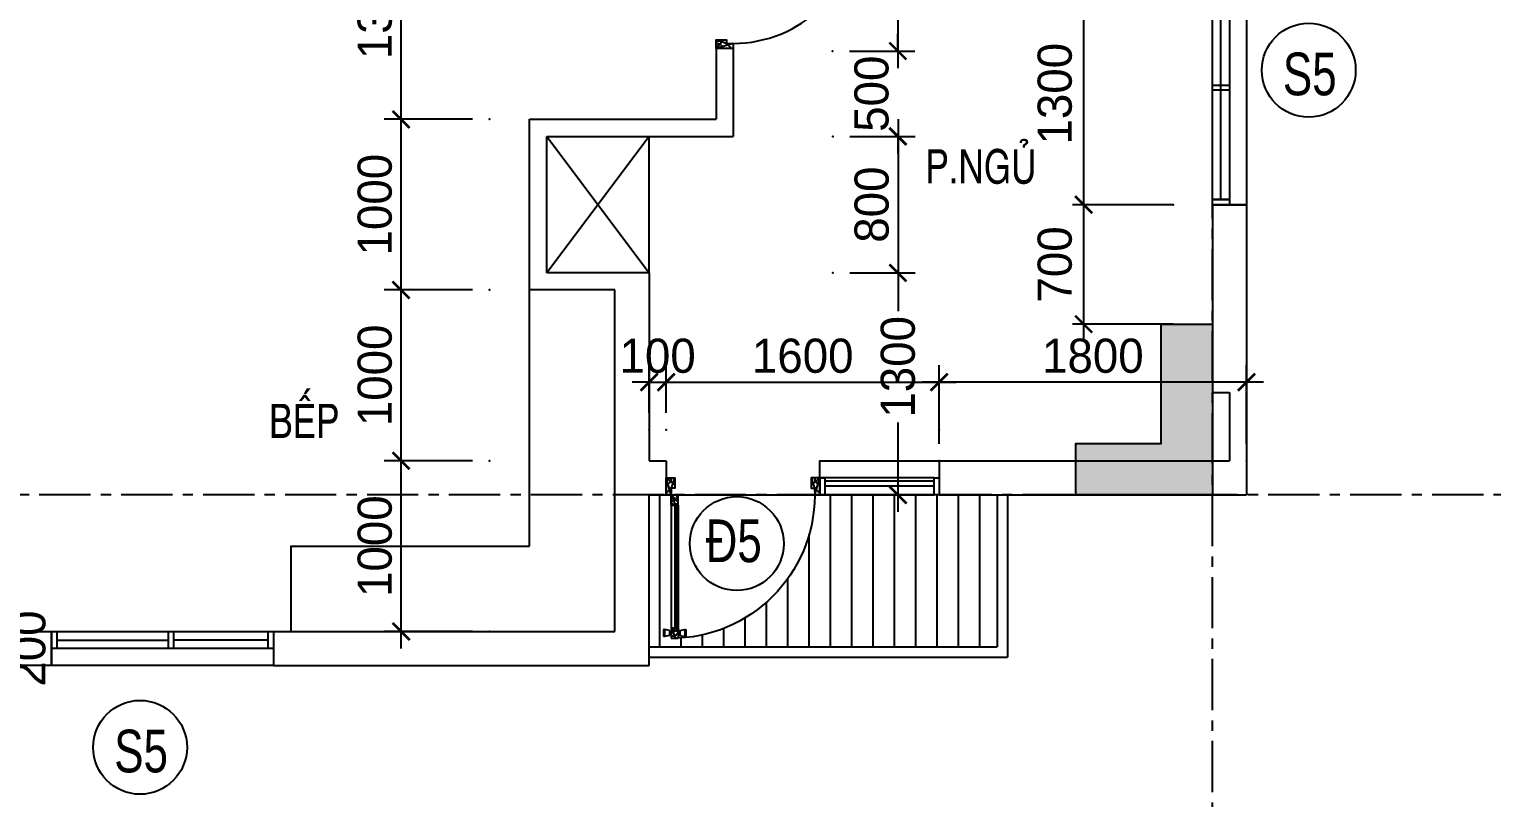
# Model space of a CAD drawing. Header units: inches. Extents: x -844707 to -690155, y -211546 to -175871.
# Drawn here: x -742312 to -733744, y -203187 to -198686 of the extents above; entities that cross this region are included whole.
import ezdxf

# ---------------------------------------------------------------- set-up
doc = ezdxf.new("R2010")
doc.units = ezdxf.units.IN
doc.header["$LTSCALE"] = 48
doc.header["$MEASUREMENT"] = 0
doc.linetypes.add('CENTER', pattern=[2, 1.25, -0.25, 0.25, -0.25])
for name, color, linetype in [('DWGSHARE.com-COT-DWGSHARE.com', 2, 'Continuous'), ('DWGSHARE.com-CUA-DWGSHARE.com', 231, 'Continuous'), ('DWGSHARE.com-DIM-DWGSHARE.com', 251, 'Continuous'), ('DWGSHARE.com-HATCH-DWGSHARE.com', 8, 'Continuous'), ('DWGSHARE.com-NET-DWGSHARE.com', 245, 'Continuous'), ('DWGSHARE.com-text-DWGSHARE.com', 3, 'Continuous'), ('DWGSHARE.com-truc-DWGSHARE.com', 250, 'CENTER'), ('DWGSHARE.com-TUONG-DWGSHARE.com', 7, 'Continuous')]:
    doc.layers.add(name, color=color, linetype=linetype)
doc.layers.add('DWGSHARE.com-DefPoints-DWGSHARE.com', color=7, linetype='Continuous', plot=False)
doc.styles.add('KTEN', font='', dxfattribs={"width": 0.9})
doc.styles.add('style4', font='')
doc.styles.add('VNI-AVO', font='')
doc.styles.get('KTEN').set_extended_font_data('VNI-Helve-Condense')
doc.styles.get('style4').set_extended_font_data('VNI-Avo')
doc.styles.get('VNI-AVO').set_extended_font_data('VNI-Avo')
doc.dimstyles.new('100', dxfattribs={"dimscale": 0, "dimtxt": 200, "dimasz": 100, "dimexe": 65, "dimexo": 0, "dimgap": 65, "dimtad": 1, "dimdec": 0, "dimzin": 0, "dimdsep": 46, "dimtxsty": 'style4', "dimblk": 'ARCHTICK', "dimcen": 0.1, "dimdle": 100, "dimclrd": 256, "dimclre": 256, "dimclrt": 2, "dimadec": 0, "dimazin": 0, "dimtfac": 1, "dimtdec": 0, "dimtix": 1, "dimtmove": 2, "dimatfit": 3, "dimldrblk": 'ARCHTICK', "dimfxl": 1, "dimtolj": 1, "dimtzin": 0, "dimlwd": -1, "dimlwe": -1, "dimarcsym": 0})
doc.dimstyles.new('tl1-100', dxfattribs={"dimtxt": 200, "dimasz": 100, "dimexe": 100, "dimexo": 100, "dimgap": 50, "dimtad": 1, "dimdec": 0, "dimzin": 0, "dimdsep": 46, "dimtxsty": 'VNI-AVO', "dimblk": 'ARCHTICK', "dimcen": 1, "dimdle": 100, "dimclrd": 256, "dimclre": 256, "dimclrt": 2, "dimadec": 0, "dimazin": 0, "dimtfac": 1, "dimtdec": 0, "dimtix": 1, "dimtofl": 0, "dimtmove": 2, "dimatfit": 3, "dimldrblk": 'ARCHTICK', "dimfxl": 1, "dimtolj": 2, "dimtzin": 0, "dimarcsym": 0})

# ---------------------------------------------------------------- blocks, each defined once
blk = doc.blocks.new('D-01-900')
at = {"color": 1}
for p, q in [((-15, 889), (-15, 929)), ((-10, 929), (-15, 929)), ((-10, 889), (-15, 889)), ((20, 924), (-10, 929)), ((-10, 889), (-10, 929)), ((20, 894), (-10, 889)), ((20, 894), (20, 924)), ((30, 919), (20, 919)), ((30, 899), (20, 899)), ((30, 879), (54.1, 939)), ((30, 879), (70, 901.6)), ((70, 919), (80, 919)), ((70, 899), (80, 899)), ((80, 924), (110, 929)), ((80, 894), (80, 924)), ((80, 894), (110, 889)), ((110, 889), (110, 929)), ((110, 929), (115, 929)), ((110, 889), (115, 889)), ((115, 889), (115, 929)), ((30, 100), (0, 0)), ((30, 100), (54.1, 160)), ((30, 100), (70, 142.5)), ((870, 100), (900, 0)), ((0, 0), (50, 40.7)), ((900, 0), (850, 40.7))]:
    blk.add_line(p, q, dxfattribs=at)
at = {"color": 3}
for p, q in [((30, 939), (70, 939)), ((30, 879), (30, 939)), ((30, 879), (70, 879)), ((70, 879), (70, 939)), ((30, 160), (70, 160)), ((30, 160), (30, 100)), ((30, 100), (70, 100)), ((70, 160), (70, 100))]:
    blk.add_line(p, q, dxfattribs=at)
for p, q in [((30, 160), (30, 879)), ((50, 160), (50, 879)), ((60, 160), (60, 879)), ((70, 160), (70, 879))]:
    blk.add_line(p, q)
for points in [[(30, 60), (30, 100), (0, 100), (0, 0), (50, 0), (50, 60)], [(870, 60), (870, 100), (900, 100), (900, 0), (850, 0), (850, 60)]]:
    blk.add_lwpolyline(points, close=True, dxfattribs=at)
at = {"color": 1}
for centre, radius, start, end in [((34.1, 886.5), 42, 31.3101, 95.62688), ((39.4, 876.5), 24.2, 6.04182, 112.89369), ((30, 100), 840, 357.2706, 87.2706), ((-53.7, 7.7), 96.3, 355.39216, 56.0902), ((50, 121.4), 34.3, 54.32716, 125.75666), ((24.1, 100.8), 39.4, 358.8582, 81.3705), ((953.7, 7.7), 96.3, 123.9098, 184.60784), ((-12.7, 4.4), 41, 353.86117, 71.95721), ((912.7, 4.4), 41, 108.04279, 186.13883)]:
    blk.add_arc(centre, radius, start, end, dxfattribs=at)
blk = doc.blocks.new('D-01-800')
at = {"color": 1}
for p, q in [((-15, 788.9), (-15, 828.9)), ((-10, 828.9), (-15, 828.9)), ((-10, 788.9), (-15, 788.9)), ((20, 823.9), (-10, 828.9)), ((-10, 788.9), (-10, 828.9)), ((20, 793.9), (-10, 788.9)), ((20, 793.9), (20, 823.9)), ((30, 818.9), (20, 818.9)), ((30, 798.9), (20, 798.9)), ((30, 778.9), (54.1, 838.9)), ((30, 778.9), (70, 801.4)), ((70, 818.9), (80, 818.9)), ((70, 798.9), (80, 798.9)), ((80, 823.9), (110, 828.9)), ((80, 793.9), (80, 823.9)), ((80, 793.9), (110, 788.9)), ((110, 788.9), (110, 828.9)), ((110, 828.9), (115, 828.9)), ((110, 788.9), (115, 788.9)), ((115, 788.9), (115, 828.9)), ((30, 100), (0, 0)), ((30, 100), (54.1, 160)), ((30, 100), (70, 142.5)), ((770, 100), (800, 0)), ((0, 0), (50, 40.7)), ((800, 0), (750, 40.7))]:
    blk.add_line(p, q, dxfattribs=at)
at = {"color": 3}
for p, q in [((30, 838.9), (70, 838.9)), ((30, 778.9), (30, 838.9)), ((30, 778.9), (70, 778.9)), ((70, 778.9), (70, 838.9)), ((30, 160), (70, 160)), ((30, 160), (30, 100)), ((30, 100), (70, 100)), ((70, 160), (70, 100))]:
    blk.add_line(p, q, dxfattribs=at)
for p, q in [((30, 160), (30, 778.9)), ((50, 160), (50, 778.9)), ((60, 160), (60, 778.9)), ((70, 160), (70, 778.9))]:
    blk.add_line(p, q)
for points in [[(30, 60), (30, 100), (0, 100), (0, 0), (50, 0), (50, 60)], [(770, 60), (770, 100), (800, 100), (800, 0), (750, 0), (750, 60)]]:
    blk.add_lwpolyline(points, close=True, dxfattribs=at)
at = {"color": 1}
for centre, radius, start, end in [((34.1, 786.4), 42, 31.3101, 95.62688), ((39.4, 776.4), 24.2, 6.04182, 112.89369), ((30, 100), 740, 0, 86.90142), ((-53.7, 7.7), 96.3, 355.39216, 56.0902), ((50, 121.4), 34.3, 54.32716, 125.75666), ((24.1, 100.8), 39.4, 358.8582, 81.3705), ((853.7, 7.7), 96.3, 123.9098, 184.60784), ((-12.7, 4.4), 41, 353.86117, 71.95721), ((812.7, 4.4), 41, 108.04279, 186.13883)]:
    blk.add_arc(centre, radius, start, end, dxfattribs=at)
blk = doc.blocks.new('_ArchTick')
at = {"color": 0, "linetype": 'ByBlock', "const_width": 0.15}
blk.add_lwpolyline([(-0.5, -0.5), (0.5, 0.5)], dxfattribs=at)
blk = doc.blocks.new('*D704')
at = {"layer": 'DWGSHARE.com-DefPoints-DWGSHARE.com', "color": 0, "transparency": 16777216}
for p in [(-736134.6, -199713.1), (-735610.6, -199713.1), (-735610.6, -200413.1)]:
    blk.add_point(p, dxfattribs=at)
at = {"layer": 'DWGSHARE.com-DIM-DWGSHARE.com', "transparency": 16777216}
for p, q in [((-736134.6, -200513.1), (-736134.6, -199613.1)), ((-735610.6, -199713.1), (-736199.6, -199713.1)), ((-735610.6, -200413.1), (-736199.6, -200413.1))]:
    blk.add_line(p, q, dxfattribs=at)
at = {"layer": 'DWGSHARE.com-DIM-DWGSHARE.com', "transparency": 16777216, "xscale": 100, "yscale": 100, "zscale": 100}
for p, rotation in [((-736134.6, -199713.1), 90), ((-736134.6, -200413.1), 270)]:
    blk.add_blockref('_ArchTick', p, dxfattribs=dict(at, rotation=rotation))
at = {"layer": 'DWGSHARE.com-DIM-DWGSHARE.com', "color": 2, "transparency": 16777216, "insert": (-736303.1, -200063.1), "char_height": 200, "attachment_point": 5, "rotation": 90, "style": 'style4'}
blk.add_mtext('\\A1;700', dxfattribs=at)
blk = doc.blocks.new('*D706')
at = {"layer": 'DWGSHARE.com-DefPoints-DWGSHARE.com', "color": 0, "transparency": 16777216}
for p in [(-736134.6, -198413.1), (-735610.6, -198413.1), (-735610.6, -199713.1)]:
    blk.add_point(p, dxfattribs=at)
at = {"layer": 'DWGSHARE.com-DIM-DWGSHARE.com', "transparency": 16777216}
for p, q in [((-736134.6, -199813.1), (-736134.6, -198313.1)), ((-735610.6, -198413.1), (-736199.6, -198413.1)), ((-735610.6, -199713.1), (-736199.6, -199713.1))]:
    blk.add_line(p, q, dxfattribs=at)
at = {"layer": 'DWGSHARE.com-DIM-DWGSHARE.com', "transparency": 16777216, "xscale": 100, "yscale": 100, "zscale": 100}
for p, rotation in [((-736134.6, -198413.1), 90), ((-736134.6, -199713.1), 270)]:
    blk.add_blockref('_ArchTick', p, dxfattribs=dict(at, rotation=rotation))
at = {"layer": 'DWGSHARE.com-DIM-DWGSHARE.com', "color": 2, "transparency": 16777216, "insert": (-736303.1, -199063.1), "char_height": 200, "attachment_point": 5, "rotation": 90, "style": 'style4'}
blk.add_mtext('\\A1;1300', dxfattribs=at)
blk = doc.blocks.new('*D707')
at = {"layer": 'DWGSHARE.com-DefPoints-DWGSHARE.com', "color": 0, "transparency": 16777216}
for p in [(-738580.5, -200752.7), (-738680.5, -201031.3), (-738580.5, -201031.3)]:
    blk.add_point(p, dxfattribs=at)
at = {"layer": 'DWGSHARE.com-DIM-DWGSHARE.com', "lineweight": -2, "transparency": 16777216}
for p, q in [((-738680.5, -200931.3), (-738680.5, -200652.7)), ((-738580.5, -200931.3), (-738580.5, -200652.7)), ((-738680.5, -200752.7), (-738780.5, -200752.7)), ((-738580.5, -200752.7), (-738480.5, -200752.7))]:
    blk.add_line(p, q, dxfattribs=at)
at = {"layer": 'DWGSHARE.com-DIM-DWGSHARE.com', "lineweight": -2, "transparency": 16777216, "xscale": 100, "yscale": 100, "zscale": 100}
blk.add_blockref('_ArchTick', (-738680.5, -200752.7), dxfattribs=at)
at = {"layer": 'DWGSHARE.com-DIM-DWGSHARE.com', "lineweight": -2, "transparency": 16777216, "xscale": 100, "yscale": 100, "zscale": 100, "rotation": 180}
blk.add_blockref('_ArchTick', (-738580.5, -200752.7), dxfattribs=at)
at = {"layer": 'DWGSHARE.com-DIM-DWGSHARE.com', "color": 2, "transparency": 16777216, "insert": (-738630.5, -200599.2), "char_height": 200, "attachment_point": 5, "style": 'VNI-AVO'}
blk.add_mtext('\\A2;100', dxfattribs=at)
blk = doc.blocks.new('*D708')
at = {"layer": 'DWGSHARE.com-DefPoints-DWGSHARE.com', "color": 0, "transparency": 16777216}
for p in [(-738580.5, -200752.7), (-736980.8, -200752.7), (-736980.8, -201031.3)]:
    blk.add_point(p, dxfattribs=at)
at = {"layer": 'DWGSHARE.com-DIM-DWGSHARE.com', "lineweight": -2, "transparency": 16777216}
for p, q in [((-736980.8, -200931.3), (-736980.8, -200652.7)), ((-738680.5, -200752.7), (-736880.8, -200752.7))]:
    blk.add_line(p, q, dxfattribs=at)
at = {"layer": 'DWGSHARE.com-DIM-DWGSHARE.com', "lineweight": -2, "transparency": 16777216, "xscale": 100, "yscale": 100, "zscale": 100, "rotation": 180}
blk.add_blockref('_ArchTick', (-738580.5, -200752.7), dxfattribs=at)
at = {"layer": 'DWGSHARE.com-DIM-DWGSHARE.com', "lineweight": -2, "transparency": 16777216, "xscale": 100, "yscale": 100, "zscale": 100}
blk.add_blockref('_ArchTick', (-736980.8, -200752.7), dxfattribs=at)
at = {"layer": 'DWGSHARE.com-DIM-DWGSHARE.com', "color": 2, "transparency": 16777216, "insert": (-737780.6, -200599.2), "char_height": 200, "attachment_point": 5, "style": 'VNI-AVO'}
blk.add_mtext('\\A2;1600', dxfattribs=at)
blk = doc.blocks.new('*D709')
at = {"layer": 'DWGSHARE.com-DefPoints-DWGSHARE.com', "color": 0, "transparency": 16777216}
for p in [(-736980.8, -200752.7), (-736980.8, -201213.1), (-735180.6, -201213.1)]:
    blk.add_point(p, dxfattribs=at)
at = {"layer": 'DWGSHARE.com-DIM-DWGSHARE.com', "lineweight": -2, "transparency": 16777216}
for p, q in [((-736980.8, -201113.1), (-736980.8, -200652.7)), ((-735180.6, -201113.1), (-735180.6, -200652.7)), ((-735080.6, -200752.7), (-737080.8, -200752.7))]:
    blk.add_line(p, q, dxfattribs=at)
at = {"layer": 'DWGSHARE.com-DIM-DWGSHARE.com', "lineweight": -2, "transparency": 16777216, "xscale": 100, "yscale": 100, "zscale": 100, "rotation": 180}
blk.add_blockref('_ArchTick', (-736980.8, -200752.7), dxfattribs=at)
at = {"layer": 'DWGSHARE.com-DIM-DWGSHARE.com', "lineweight": -2, "transparency": 16777216, "xscale": 100, "yscale": 100, "zscale": 100}
blk.add_blockref('_ArchTick', (-735180.6, -200752.7), dxfattribs=at)
at = {"layer": 'DWGSHARE.com-DIM-DWGSHARE.com', "color": 2, "transparency": 16777216, "insert": (-736080.7, -200599.2), "char_height": 200, "attachment_point": 5, "style": 'VNI-AVO'}
blk.add_mtext('\\A2;1800', dxfattribs=at)
blk = doc.blocks.new('*D710')
at = {"layer": 'DWGSHARE.com-DefPoints-DWGSHARE.com', "color": 0, "transparency": 16777216}
for p in [(-737605.1, -200112.6), (-737605.1, -201413.1), (-737222.3, -201413.1)]:
    blk.add_point(p, dxfattribs=at)
at = {"layer": 'DWGSHARE.com-DIM-DWGSHARE.com', "lineweight": -2, "transparency": 16777216}
for p, q in [((-737222.3, -200012.6), (-737222.3, -200337.4)), ((-737505.1, -200112.6), (-737122.3, -200112.6)), ((-737222.3, -201513.1), (-737222.3, -200988.2)), ((-737505.1, -201413.1), (-737122.3, -201413.1))]:
    blk.add_line(p, q, dxfattribs=at)
at = {"layer": 'DWGSHARE.com-DIM-DWGSHARE.com', "lineweight": -2, "transparency": 16777216, "xscale": 100, "yscale": 100, "zscale": 100}
for p, rotation in [((-737222.3, -200112.6), 90), ((-737222.3, -201413.1), 270)]:
    blk.add_blockref('_ArchTick', p, dxfattribs=dict(at, rotation=rotation))
at = {"layer": 'DWGSHARE.com-DIM-DWGSHARE.com', "color": 2, "transparency": 16777216, "insert": (-737222.3, -200662.8), "char_height": 200, "attachment_point": 5, "rotation": 90, "style": 'VNI-AVO'}
blk.add_mtext('\\A2;1300', dxfattribs=at)
blk = doc.blocks.new('*D711')
at = {"layer": 'DWGSHARE.com-DefPoints-DWGSHARE.com', "color": 0, "transparency": 16777216}
for p in [(-737605.1, -199313.1), (-737605.1, -200112.6), (-737222.3, -200112.6)]:
    blk.add_point(p, dxfattribs=at)
at = {"layer": 'DWGSHARE.com-DIM-DWGSHARE.com', "lineweight": -2, "transparency": 16777216}
for p, q in [((-737222.3, -199213.1), (-737222.3, -200212.6)), ((-737505.1, -199313.1), (-737122.3, -199313.1)), ((-737505.1, -200112.6), (-737122.3, -200112.6))]:
    blk.add_line(p, q, dxfattribs=at)
at = {"layer": 'DWGSHARE.com-DIM-DWGSHARE.com', "lineweight": -2, "transparency": 16777216, "xscale": 100, "yscale": 100, "zscale": 100}
for p, rotation in [((-737222.3, -199313.1), 90), ((-737222.3, -200112.6), 270)]:
    blk.add_blockref('_ArchTick', p, dxfattribs=dict(at, rotation=rotation))
at = {"layer": 'DWGSHARE.com-DIM-DWGSHARE.com', "color": 2, "transparency": 16777216, "insert": (-737375.9, -199712.8), "char_height": 200, "attachment_point": 5, "rotation": 90, "style": 'VNI-AVO'}
blk.add_mtext('\\A2;800', dxfattribs=at)
blk = doc.blocks.new('*D712')
at = {"layer": 'DWGSHARE.com-DefPoints-DWGSHARE.com', "color": 0, "transparency": 16777216}
for p in [(-737606, -198813.2), (-737605.1, -199313.1), (-737223.2, -199313.1)]:
    blk.add_point(p, dxfattribs=at)
at = {"layer": 'DWGSHARE.com-DIM-DWGSHARE.com', "lineweight": -2, "transparency": 16777216}
for p, q in [((-737223.2, -198813.2), (-737223.2, -198713.2)), ((-737506, -198813.2), (-737123.2, -198813.2)), ((-737505.1, -199313.1), (-737123.2, -199313.1)), ((-737223.2, -199313.1), (-737223.2, -199413.1))]:
    blk.add_line(p, q, dxfattribs=at)
at = {"layer": 'DWGSHARE.com-DIM-DWGSHARE.com', "lineweight": -2, "transparency": 16777216, "xscale": 100, "yscale": 100, "zscale": 100}
for p, rotation in [((-737223.2, -198813.2), 270), ((-737223.2, -199313.1), 90)]:
    blk.add_blockref('_ArchTick', p, dxfattribs=dict(at, rotation=rotation))
at = {"layer": 'DWGSHARE.com-DIM-DWGSHARE.com', "color": 2, "transparency": 16777216, "insert": (-737376.7, -199063.1), "char_height": 200, "attachment_point": 5, "rotation": 90, "style": 'VNI-AVO'}
blk.add_mtext('\\A2;500', dxfattribs=at)
blk = doc.blocks.new('*D713')
at = {"layer": 'DWGSHARE.com-DefPoints-DWGSHARE.com', "color": 0, "transparency": 16777216}
for p in [(-737606, -198013.2), (-737606, -198813.2), (-737223.2, -198813.2)]:
    blk.add_point(p, dxfattribs=at)
at = {"layer": 'DWGSHARE.com-DIM-DWGSHARE.com', "lineweight": -2, "transparency": 16777216}
for p, q in [((-737223.2, -197913.2), (-737223.2, -198913.2)), ((-737506, -198013.2), (-737123.2, -198013.2)), ((-737506, -198813.2), (-737123.2, -198813.2))]:
    blk.add_line(p, q, dxfattribs=at)
at = {"layer": 'DWGSHARE.com-DIM-DWGSHARE.com', "lineweight": -2, "transparency": 16777216, "xscale": 100, "yscale": 100, "zscale": 100}
for p, rotation in [((-737223.2, -198013.2), 90), ((-737223.2, -198813.2), 270)]:
    blk.add_blockref('_ArchTick', p, dxfattribs=dict(at, rotation=rotation))
at = {"layer": 'DWGSHARE.com-DIM-DWGSHARE.com', "color": 2, "transparency": 16777216, "insert": (-737376.7, -198413.2), "char_height": 200, "attachment_point": 5, "rotation": 90, "style": 'VNI-AVO'}
blk.add_mtext('\\A2;800', dxfattribs=at)
blk = doc.blocks.new('*D716')
at = {"layer": 'DWGSHARE.com-DefPoints-DWGSHARE.com', "color": 0, "transparency": 16777216}
for p in [(-740133.5, -197913.1), (-739380.8, -197913.1), (-739615, -199213.1)]:
    blk.add_point(p, dxfattribs=at)
at = {"layer": 'DWGSHARE.com-DIM-DWGSHARE.com', "lineweight": -2, "transparency": 16777216}
for p, q in [((-740133.5, -199313.1), (-740133.5, -197813.1)), ((-739480.8, -197913.1), (-740233.5, -197913.1)), ((-739715, -199213.1), (-740233.5, -199213.1))]:
    blk.add_line(p, q, dxfattribs=at)
at = {"layer": 'DWGSHARE.com-DIM-DWGSHARE.com', "lineweight": -2, "transparency": 16777216, "xscale": 100, "yscale": 100, "zscale": 100}
for p, rotation in [((-740133.5, -197913.1), 90), ((-740133.5, -199213.1), 270)]:
    blk.add_blockref('_ArchTick', p, dxfattribs=dict(at, rotation=rotation))
at = {"layer": 'DWGSHARE.com-DIM-DWGSHARE.com', "color": 2, "transparency": 16777216, "insert": (-740287, -198563.1), "char_height": 200, "attachment_point": 5, "rotation": 90, "style": 'VNI-AVO'}
blk.add_mtext('\\A2;1300', dxfattribs=at)
blk = doc.blocks.new('*D717')
at = {"layer": 'DWGSHARE.com-DefPoints-DWGSHARE.com', "color": 0, "transparency": 16777216}
for p in [(-740133.5, -199213.1), (-739615, -199213.1), (-739615, -200212.6)]:
    blk.add_point(p, dxfattribs=at)
at = {"layer": 'DWGSHARE.com-DIM-DWGSHARE.com', "lineweight": -2, "transparency": 16777216}
for p, q in [((-740133.5, -200312.6), (-740133.5, -199113.1)), ((-739715, -199213.1), (-740233.5, -199213.1)), ((-739715, -200212.6), (-740233.5, -200212.6))]:
    blk.add_line(p, q, dxfattribs=at)
at = {"layer": 'DWGSHARE.com-DIM-DWGSHARE.com', "lineweight": -2, "transparency": 16777216, "xscale": 100, "yscale": 100, "zscale": 100}
for p, rotation in [((-740133.5, -199213.1), 90), ((-740133.5, -200212.6), 270)]:
    blk.add_blockref('_ArchTick', p, dxfattribs=dict(at, rotation=rotation))
at = {"layer": 'DWGSHARE.com-DIM-DWGSHARE.com', "color": 2, "transparency": 16777216, "insert": (-740287, -199712.8), "char_height": 200, "attachment_point": 5, "rotation": 90, "style": 'VNI-AVO'}
blk.add_mtext('\\A2;1000', dxfattribs=at)
blk = doc.blocks.new('*D718')
at = {"layer": 'DWGSHARE.com-DefPoints-DWGSHARE.com', "color": 0, "transparency": 16777216}
for p in [(-740133.5, -200212.6), (-739615, -200212.6), (-739615, -201213.1)]:
    blk.add_point(p, dxfattribs=at)
at = {"layer": 'DWGSHARE.com-DIM-DWGSHARE.com', "lineweight": -2, "transparency": 16777216}
for p, q in [((-740133.5, -201313.1), (-740133.5, -200112.6)), ((-739715, -200212.6), (-740233.5, -200212.6)), ((-739715, -201213.1), (-740233.5, -201213.1))]:
    blk.add_line(p, q, dxfattribs=at)
at = {"layer": 'DWGSHARE.com-DIM-DWGSHARE.com', "lineweight": -2, "transparency": 16777216, "xscale": 100, "yscale": 100, "zscale": 100}
for p, rotation in [((-740133.5, -200212.6), 90), ((-740133.5, -201213.1), 270)]:
    blk.add_blockref('_ArchTick', p, dxfattribs=dict(at, rotation=rotation))
at = {"layer": 'DWGSHARE.com-DIM-DWGSHARE.com', "color": 2, "transparency": 16777216, "insert": (-740287, -200712.8), "char_height": 200, "attachment_point": 5, "rotation": 90, "style": 'VNI-AVO'}
blk.add_mtext('\\A2;1000', dxfattribs=at)
blk = doc.blocks.new('*D719')
at = {"layer": 'DWGSHARE.com-DefPoints-DWGSHARE.com', "color": 0, "transparency": 16777216}
for p in [(-740133.5, -201213.1), (-739615, -201213.1), (-739615, -202213.1)]:
    blk.add_point(p, dxfattribs=at)
at = {"layer": 'DWGSHARE.com-DIM-DWGSHARE.com', "lineweight": -2, "transparency": 16777216}
for p, q in [((-740133.5, -202313.1), (-740133.5, -201113.1)), ((-739715, -201213.1), (-740233.5, -201213.1)), ((-739715, -202213.1), (-740233.5, -202213.1))]:
    blk.add_line(p, q, dxfattribs=at)
at = {"layer": 'DWGSHARE.com-DIM-DWGSHARE.com', "lineweight": -2, "transparency": 16777216, "xscale": 100, "yscale": 100, "zscale": 100}
for p, rotation in [((-740133.5, -201213.1), 90), ((-740133.5, -202213.1), 270)]:
    blk.add_blockref('_ArchTick', p, dxfattribs=dict(at, rotation=rotation))
at = {"layer": 'DWGSHARE.com-DIM-DWGSHARE.com', "color": 2, "transparency": 16777216, "insert": (-740287, -201713.1), "char_height": 200, "attachment_point": 5, "rotation": 90, "style": 'VNI-AVO'}
blk.add_mtext('\\A2;1000', dxfattribs=at)
blk = doc.blocks.new('*D725')
at = {"layer": 'DWGSHARE.com-DefPoints-DWGSHARE.com', "color": 0, "transparency": 16777216}
for p in [(-742837.8, -202213.1), (-742512.2, -202213.1), (-742837.8, -202413)]:
    blk.add_point(p, dxfattribs=at)
at = {"layer": 'DWGSHARE.com-DIM-DWGSHARE.com', "lineweight": -2, "transparency": 16777216}
for p, q in [((-742512.2, -202513), (-742512.2, -202113.1)), ((-742737.8, -202213.1), (-742412.2, -202213.1)), ((-742737.8, -202413), (-742412.2, -202413))]:
    blk.add_line(p, q, dxfattribs=at)
at = {"layer": 'DWGSHARE.com-DIM-DWGSHARE.com', "lineweight": -2, "transparency": 16777216, "xscale": 100, "yscale": 100, "zscale": 100}
for p, rotation in [((-742512.2, -202213.1), 90), ((-742512.2, -202413), 270)]:
    blk.add_blockref('_ArchTick', p, dxfattribs=dict(at, rotation=rotation))
at = {"layer": 'DWGSHARE.com-DIM-DWGSHARE.com', "color": 2, "transparency": 16777216, "insert": (-742316.1, -202313), "char_height": 200, "attachment_point": 5, "rotation": 90, "style": 'VNI-AVO'}
blk.add_mtext('\\A2;200', dxfattribs=at)

msp = doc.modelspace()

# ---------------------------------------------------------------- hatches: boundary and pattern name
at = {"layer": 'DWGSHARE.com-COT-DWGSHARE.com'}
msp.add_hatch(color=256, dxfattribs=at).paths.add_polyline_path([(-736180.9, -201412.7), (-736180.9, -201112.7), (-735680.8, -201112.7), (-735680.8, -200413.1), (-735380.8, -200413.1), (-735380.8, -201413.1)])
at = {"layer": 'DWGSHARE.com-HATCH-DWGSHARE.com'}
h = msp.add_hatch(dxfattribs=at)
h.set_pattern_fill('ANSI31', color=256, scale=1000, angle=45, style=0)
h.set_pattern_definition([(90, (-642492.96, -327263.08), (-125, 2e-14), [])])
h.paths.add_polyline_path([(-736640.8, -201413.1), (-737273.9, -201413.1), (-737680.8, -201413.1), (-737710.8, -201413.1, -0.400329), (-738510.8, -202252.1), (-738550.8, -202252.1), (-738550.8, -202232.1), (-738560.8, -202232.1), (-738560.8, -202237.1), (-738590.8, -202242.1), (-738595.8, -202242.1), (-738595.8, -202202.1), (-738590.8, -202202.1), (-738560.8, -202207.1), (-738560.8, -202212.1), (-738550.8, -202212.1), (-738550.8, -202192.1), (-738550.8, -201473.1), (-738550.8, -201413.1), (-738580.8, -201413.1), (-738680.8, -201413.1), (-738680.8, -202303.1), (-736640.8, -202303.1)])

# ---------------------------------------------------------------- linework, layer by layer
at = {"layer": 'DWGSHARE.com-COT-DWGSHARE.com'}
msp.add_lwpolyline([(-736180.9, -201412.7), (-736180.9, -201112.7), (-735680.8, -201112.7), (-735680.8, -200413.1), (-735380.8, -200413.1), (-735380.8, -201413.1)], close=True, dxfattribs=at)
at = {"layer": 'DWGSHARE.com-CUA-DWGSHARE.com'}
for centre in [(-734816.2, -198925.5), (-738166.8, -201698.2), (-741662.8, -202891.5)]:
    msp.add_circle(centre, 275, dxfattribs=at)
at = {"layer": 'DWGSHARE.com-DIM-DWGSHARE.com'}
for p, q in [((-738680.5, -199313.1), (-739280.5, -200112.6)), ((-739280.5, -199313.1), (-738680.5, -200112.6)), ((-738680.5, -200112.6), (-738680.5, -199313.1))]:
    msp.add_line(p, q, dxfattribs=at)
at = {"layer": 'DWGSHARE.com-NET-DWGSHARE.com'}
for p, q in [((-735330.6, -199682.9), (-735330.4, -198443.2)), ((-739380.8, -201713.1), (-739380.8, -200212.6)), ((-737680.5, -201332.2), (-737680.5, -201332.2)), ((-737010.9, -201332.7), (-737650.4, -201332.2)), ((-738580.5, -201413.1), (-737650.4, -201413.1)), ((-737010.9, -201362.7), (-737650.4, -201362.2)), ((-736640.5, -201413.1), (-736640.5, -202303.1)), ((-736580.5, -201413.1), (-736580.5, -202363.1)), ((-740780.8, -201713.1), (-739380.8, -201713.1)), ((-740780.2, -201713.1), (-740780.2, -202213.1)), ((-742150.6, -202263.3), (-741495.8, -202263.2)), ((-740911.7, -202263.3), (-741466, -202263.2)), ((-740911.7, -202313.5), (-742150.6, -202313.5)), ((-738680.5, -202303.1), (-736640.5, -202303.1)), ((-738680.5, -202363.1), (-736580.5, -202363.1))]:
    msp.add_line(p, q, dxfattribs=at)
for points in [[(-735380.8, -198413.1), (-735180.8, -198413.1), (-735180.8, -199713.1), (-735380.8, -199713.1)], [(-735380.8, -198443.2), (-735280.4, -198443.2), (-735280.4, -199682.9), (-735380.8, -199682.9)], [(-735380.8, -199042.9), (-735380.8, -199012.8), (-735280.4, -199012.8), (-735280.4, -199042.9)], [(-735380.8, -199713.1), (-735380.8, -199682.9), (-735280.4, -199682.9), (-735280.4, -199713.1)], [(-737650.4, -201413.1), (-737680.5, -201413.1), (-737680.5, -201312.7), (-737650.4, -201312.7)], [(-737010.9, -201312.7), (-737680.5, -201312.7), (-737680.5, -201413.1), (-737010.9, -201413.1)], [(-736980.8, -201413.1), (-737010.9, -201413.1), (-737010.9, -201312.7), (-736980.8, -201312.7)], [(-740881.3, -202413.1), (-742180.8, -202413.1), (-742180.8, -202213.1), (-740881.3, -202213.1)], [(-742150.6, -202313.5), (-742180.8, -202313.5), (-742180.8, -202213.1), (-742150.6, -202213.1)], [(-741466, -202313.5), (-741496.1, -202313.5), (-741496.1, -202213.1), (-741466, -202213.1)], [(-740881.3, -202313.5), (-740911.7, -202313.5), (-740911.7, -202213.1), (-740881.3, -202213.1)]]:
    msp.add_lwpolyline(points, close=True, dxfattribs=at)
msp.add_lwpolyline([(-736980.8, -201413.1), (-737680.5, -201413.1), (-737680.5, -201213.1), (-736980.8, -201213.1)], dxfattribs=at)
at = {"layer": 'DWGSHARE.com-truc-DWGSHARE.com', "ltscale": 5}
for p, q in [((-735380.8, -203633.9), (-735380.8, -179540.7)), ((-733313, -201413.1), (-759552, -201413.1))]:
    msp.add_line(p, q, dxfattribs=at)
at = {"layer": 'DWGSHARE.com-TUONG-DWGSHARE.com'}
for p, q in [((-738287.8, -198748.2), (-738287.8, -199213.1)), ((-738187.8, -198768.2), (-738187.8, -199313.1)), ((-739380.8, -199213.1), (-738287.8, -199213.1)), ((-739380.5, -200212.6), (-739380.5, -199213.1)), ((-739280.5, -200112.6), (-739280.5, -199313.1)), ((-739280.5, -199313.1), (-738187.8, -199313.1)), ((-735380.8, -199713.1), (-735180.8, -199713.1)), ((-735380.6, -199713.1), (-735380.6, -200813.1)), ((-735180.6, -199713.1), (-735180.6, -201413.1)), ((-738680.5, -200112.6), (-739280.5, -200112.6)), ((-738680.5, -200112.6), (-738680.5, -201213.1)), ((-738880.5, -200212.6), (-739380.5, -200212.6)), ((-738880.5, -202213.1), (-738880.5, -200212.6)), ((-735380.6, -200813.1), (-735280.6, -200813.1)), ((-735280.6, -200813.1), (-735280.6, -201213.1)), ((-738680.5, -201213.1), (-738580.5, -201213.1)), ((-738580.5, -201213.1), (-738580.5, -201413.1)), ((-738580.5, -201213.1), (-738580.5, -201413.1)), ((-736980.8, -201213.1), (-735280.6, -201213.1)), ((-736980.8, -201213.1), (-736980.8, -201413.1)), ((-735980.9, -201213.1), (-735480.4, -201213.1)), ((-738680.5, -201413.1), (-738580.5, -201413.1)), ((-738680.5, -202413.1), (-738680.5, -201413.1)), ((-736980.8, -201413.1), (-735180.6, -201413.1)), ((-742881.3, -202213.1), (-742180.8, -202213.1)), ((-742180.8, -202213.1), (-742180.8, -202413.1)), ((-742180.8, -202213.1), (-742180.8, -202413.1)), ((-740881.3, -202213.1), (-738881, -202213.1)), ((-740881.3, -202213.1), (-738881, -202213.1)), ((-740880.8, -202213.1), (-740880.8, -202413.1)), ((-740880.8, -202213.1), (-740880.8, -202413.1)), ((-742180.8, -202413.1), (-742981.3, -202413)), ((-740880.8, -202413.1), (-738681, -202413.1))]:
    msp.add_line(p, q, dxfattribs=at)

# ---------------------------------------------------------------- block references
at = {"layer": 'DWGSHARE.com-CUA-DWGSHARE.com', "rotation": 270}
msp.add_blockref('D-01-800', (-738287.8, -197998.2), dxfattribs=at)
at = {"layer": 'DWGSHARE.com-CUA-DWGSHARE.com', "xscale": -1, "rotation": 180}
msp.add_blockref('D-01-900', (-738580.5, -201313.1), dxfattribs=at)

# ---------------------------------------------------------------- texts
at = {"layer": 'DWGSHARE.com-CUA-DWGSHARE.com', "style": 'KTEN', "width": 0.9}
for s, p in [('S5', (-734967.7, -199072.2)), ('Ñ5', (-738349.6, -201806.9)), ('S5', (-741814.3, -203038.2))]:
    msp.add_text(s, height=250, dxfattribs=at).set_placement(p)
at = {"layer": 'DWGSHARE.com-text-DWGSHARE.com', "style": 'KTEN', "width": 0.9}
msp.add_text('BEÁP', height=200, dxfattribs=at).set_placement((-740906.3, -201079.6))
at = {"layer": 'DWGSHARE.com-text-DWGSHARE.com', "insert": (-736411.5, -199388.5), "char_height": 200, "width": 1261, "attachment_point": 3, "style": 'KTEN'}
msp.add_mtext('P.NGUÛ', dxfattribs=at)

# ---------------------------------------------------------------- dimensions: what is measured, and where the dimension line sits
at = {"layer": 'DWGSHARE.com-DIM-DWGSHARE.com'}
for base, p1, p2, picture, middle in [((-740133.5, -197913.1), (-739615, -199213.1), (-739380.8, -197913.1), '*D716', (-740287, -198563.1)), ((-737223.2, -198813.2), (-737606, -198013.2), (-737606, -198813.2), '*D713', (-737376.7, -198413.2)), ((-737223.2, -199313.1), (-737606, -198813.2), (-737605.1, -199313.1), '*D712', (-737376.7, -199063.1)), ((-740133.5321, -199213.0686), (-739615.0263, -200212.5756), (-739615.0263, -199213.0686), '*D717', (-740287.0456, -199712.8221)), ((-737222.346, -200112.5756), (-737605.0862, -199313.0686), (-737605.0862, -200112.5756), '*D711', (-737375.8595, -199712.8221)), ((-740133.5321, -200212.5756), (-739615.0263, -201213.0686), (-739615.0263, -200212.5756), '*D718', (-740287.0456, -200712.8221)), ((-740133.5, -201213.1), (-739615, -202213.1), (-739615, -201213.1), '*D719', (-740287, -201713.1))]:
    dim = msp.add_linear_dim(base=base, p1=p1, p2=p2, angle=90, dimstyle='tl1-100', dxfattribs=at)
    dim.commit()
    dim.dimension.update_dxf_attribs({"geometry": picture, "text_midpoint": middle})
for base, p1, p2, angle, picture, middle in [((-736134.6, -198413.1), (-735610.6, -199713.1), (-735610.6, -198413.1), 270, '*D706', (-736303.1, -199063.1)), ((-736134.6, -199713.1), (-735610.6, -200413.1), (-735610.6, -199713.1), 90, '*D704', (-736303.1, -200063.1))]:
    dim = msp.add_linear_dim(base=base, p1=p1, p2=p2, angle=angle, dimstyle='100', override={"dimscale": 1}, dxfattribs=at)
    dim.commit()
    dim.dimension.update_dxf_attribs({"geometry": picture, "text_midpoint": middle})
for base, p1, p2, picture, middle in [((-737222.346, -201413.0686), (-737605.0862, -200112.5756), (-737605.0862, -201413.0686), '*D710', (-737222.346, -200662.8221)), ((-742512.2, -202213.1), (-742837.8, -202413), (-742837.8, -202213.1), '*D725', (-742316.1, -202313))]:
    dim = msp.add_linear_dim(base=base, p1=p1, p2=p2, angle=90, dimstyle='tl1-100', dxfattribs=at)
    dim.commit()
    dim.dimension.update_dxf_attribs({"geometry": picture, "text_midpoint": middle, "dimtype": 160})
for base, p1, p2, picture, middle in [((-738580.5, -200752.7), (-738680.5, -201031.3), (-738580.5, -201031.3), '*D707', (-738630.5, -200599.2)), ((-736980.8, -200752.7), (-738580.5, -200752.7), (-736980.8, -201031.3), '*D708', (-737780.6, -200599.2)), ((-736980.8, -200752.7), (-735180.6, -201213.1), (-736980.8, -201213.1), '*D709', (-736080.7, -200599.2))]:
    dim = msp.add_linear_dim(base=base, p1=p1, p2=p2, dimstyle='tl1-100', dxfattribs=at)
    dim.commit()
    dim.dimension.update_dxf_attribs({"geometry": picture, "text_midpoint": middle})

doc.saveas('drawing.dxf')
